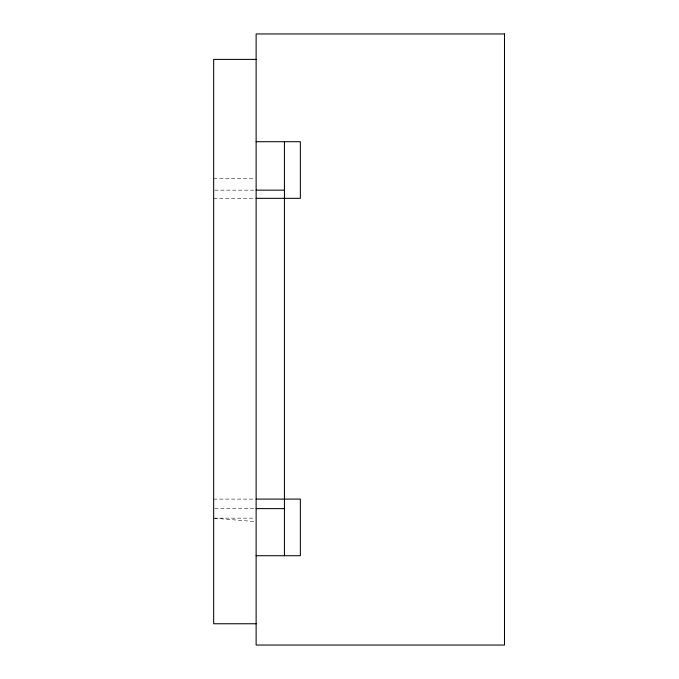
<?xml version="1.0" encoding="UTF-8"?>
<svg xmlns="http://www.w3.org/2000/svg" width="679" height="679" viewBox="0 0 679 679"><rect width="100%" height="100%" fill="white"/><g stroke="black" fill="none" stroke-linecap="round" stroke-linejoin="round"><path stroke-width="0.51" stroke-dasharray="3.4 2.55" d="M213.656 178.45L255.092 178.45M214.691 190.154L255.092 190.154M213.656 198.327L255.092 198.327M213.656 499.099L255.092 499.099M214.691 508.622L255.092 508.622M213.656 518.145L255.092 518.145M214.691 518.238L255.092 521.599"/><path stroke-width="1.02" d="M256.127 59.387L213.656 59.387L213.656 623.755L256.127 623.755M256.127 141.707L300.356 141.707L300.356 198.327L256.127 198.327M256.127 190.154L284.433 190.154M256.127 499.099L300.356 499.099L300.356 555.719L256.127 555.719M256.127 508.622L284.433 508.622M284.433 141.707L284.433 555.719M504.489 33.95L256.127 33.95L256.127 645.05L504.489 645.05L504.489 33.95"/></g></svg>
